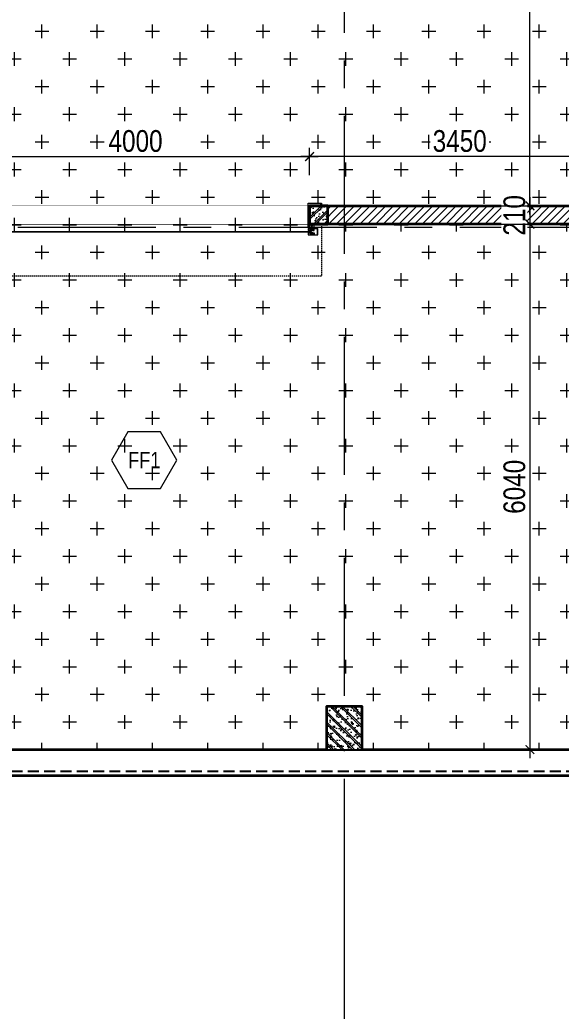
# Model space of a CAD drawing. Header units: millimetres. Extents: x -547695 to 905972, y -1055718 to 167349.
# Drawn here: x -520799 to -514578, y -895293 to -883900 of the extents above; entities that cross this region are included whole.
import ezdxf
from ezdxf.enums import TextEntityAlignment as Align
from ezdxf.xclip import XClip

# ---------------------------------------------------------------- set-up
doc = ezdxf.new("R2010")
doc.units = ezdxf.units.MM
doc.header["$XCLIPFRAME"] = 0
for name, pattern in [('$0$BASE-A0$0$HIDDEN', [0.375, 0.25, -0.125]), ('CENTER', [50.8, 31.75, -6.35, 6.35, -6.35]), ('XR-MBT1$0$HID', [2.3, 1.5, -0.8])]:
    doc.linetypes.add(name, pattern=pattern)
doc.layers.get('DEFPOINTS').update_dxf_attribs({"color": 1, "lineweight": 25})
doc.layers.add('8', color=8, linetype='Continuous')
for name, color, linetype, lineweight in [('A-COLS', 9, 'Continuous', 9), ('A-DIMS', 8, 'Continuous', 9), ('A-DOOR', 142, 'Continuous', 9), ('A-GRID', 250, 'CENTER', 15), ('A-HEVY', 111, 'Continuous', 35), ('A-PATT', 252, 'Continuous', 9), ('A-SYMBOLS', 10, 'Continuous', 13), ('A-WALL', 12, 'Continuous', 13), ('HATCH', 159, 'Continuous', 0)]:
    doc.layers.add(name, color=color, linetype=linetype, lineweight=lineweight)
doc.styles.add('VTK _ Arial_2.5 mm', font='arial.ttf', dxfattribs={"width": 0.8})
doc.styles.add('VTK_Arial', font='arial.ttf', dxfattribs={"width": 0.8})
doc.dimstyles.new('A-2.5-DIM100', dxfattribs={"dimscale": 100, "dimtxt": 2.5, "dimasz": 1, "dimexe": 1, "dimexo": 0, "dimgap": 0.5, "dimtad": 1, "dimdec": 0, "dimzin": 12, "dimdsep": 46, "dimtxsty": 'VTK_Arial', "dimblk": 'ARCHTICK', "dimcen": 0, "dimdle": 1, "dimclrd": 256, "dimclre": 256, "dimclrt": 7, "dimadec": 1, "dimazin": 3, "dimtfac": 1, "dimtdec": 0, "dimtmove": 0, "dimatfit": 2, "dimfxl": 20, "dimtfill": 1, "dimtolj": 1, "dimtzin": 0, "dimlwd": -1, "dimlwe": -1, "dimarcsym": 0})

# ---------------------------------------------------------------- blocks, each defined once
blk = doc.blocks.new('_ARCHTICK')
at = {"color": 0, "linetype": 'ByBlock', "const_width": 0.15}
blk.add_lwpolyline([(-0.5, -0.5), (0.5, 0.5)], dxfattribs=at)
blk = doc.blocks.new('*D361')
at = {"layer": 'A-DIMS', "transparency": 16777216}
for p, q in [((-521469, -885685), (-521469, -885372)), ((-517469, -885685), (-517469, -885372)), ((-521569, -885472), (-517369, -885472))]:
    blk.add_line(p, q, dxfattribs=at)
at = {"layer": 'DEFPOINTS', "color": 0, "transparency": 16777216}
for p in [(-517469, -885472), (-521469, -885685), (-517469, -885685)]:
    blk.add_point(p, dxfattribs=at)
at = {"layer": 'A-DIMS', "transparency": 16777216, "xscale": 100, "yscale": 100, "zscale": 100, "rotation": 180}
blk.add_blockref('_ARCHTICK', (-521469, -885472), dxfattribs=at)
at = {"layer": 'A-DIMS', "transparency": 16777216, "xscale": 100, "yscale": 100, "zscale": 100}
blk.add_blockref('_ARCHTICK', (-517469, -885472), dxfattribs=at)
at = {"layer": 'A-DIMS', "color": 7, "transparency": 16777216, "insert": (-519469, -885294), "char_height": 250, "attachment_point": 5, "style": 'VTK_Arial', "bg_fill": 3, "box_fill_scale": 1.1, "bg_fill_color": 257, "bg_fill_transparency": 0}
blk.add_mtext('\\A1;4000', dxfattribs=at)
blk = doc.blocks.new('*D363')
at = {"layer": 'A-DIMS', "transparency": 16777216}
for p, q in [((-517469, -885685), (-517469, -885372)), ((-514019, -885685), (-514019, -885372)), ((-513919, -885472), (-517569, -885472))]:
    blk.add_line(p, q, dxfattribs=at)
at = {"layer": 'DEFPOINTS', "color": 0, "transparency": 16777216}
for p in [(-517469, -885472), (-517469, -885685), (-514019, -885685)]:
    blk.add_point(p, dxfattribs=at)
at = {"layer": 'A-DIMS', "transparency": 16777216, "xscale": 100, "yscale": 100, "zscale": 100, "rotation": 180}
blk.add_blockref('_ARCHTICK', (-517469, -885472), dxfattribs=at)
at = {"layer": 'A-DIMS', "transparency": 16777216, "xscale": 100, "yscale": 100, "zscale": 100}
blk.add_blockref('_ARCHTICK', (-514019, -885472), dxfattribs=at)
at = {"layer": 'A-DIMS', "color": 7, "transparency": 16777216, "insert": (-515744, -885294), "char_height": 250, "attachment_point": 5, "style": 'VTK_Arial', "bg_fill": 3, "box_fill_scale": 1.1, "bg_fill_color": 257, "bg_fill_transparency": 0}
blk.add_mtext('\\A1;3450', dxfattribs=at)
blk = doc.blocks.new('*D369')
at = {"layer": 'A-DIMS', "transparency": 16777216}
for p, q in [((-514937, -885937), (-514937, -886347)), ((-515364, -886037), (-514837, -886037)), ((-515364, -886247), (-514837, -886247))]:
    blk.add_line(p, q, dxfattribs=at)
at = {"layer": 'DEFPOINTS', "color": 0, "transparency": 16777216}
for p in [(-515364, -886037), (-515364, -886247)]:
    blk.add_point(p, dxfattribs=at)
at = {"layer": 'A-DIMS', "transparency": 16777216, "xscale": 100, "yscale": 100, "zscale": 100}
for p, rotation in [((-514937, -886037), 90), ((-514937, -886247), 270)]:
    blk.add_blockref('_ARCHTICK', p, dxfattribs=dict(at, rotation=rotation))
at = {"layer": 'A-DIMS', "color": 7, "transparency": 16777216, "insert": (-515115, -886147), "char_height": 250, "attachment_point": 5, "rotation": 90, "style": 'VTK_Arial', "bg_fill": 3, "box_fill_scale": 1.1, "bg_fill_color": 257, "bg_fill_transparency": 0}
blk.add_mtext('\\A1;210', dxfattribs=at)
at = {"layer": 'DEFPOINTS', "color": 0, "transparency": 16777216}
blk.add_point((-514937, -886247), dxfattribs=at)
blk = doc.blocks.new('*D370')
at = {"layer": 'A-DIMS', "transparency": 16777216}
for p, q in [((-514937, -886147), (-514937, -892387)), ((-515364, -886247), (-514837, -886247)), ((-515364, -892287), (-514837, -892287))]:
    blk.add_line(p, q, dxfattribs=at)
at = {"layer": 'DEFPOINTS', "color": 0, "transparency": 16777216}
for p in [(-515364, -886247), (-515364, -892287), (-514937, -892287)]:
    blk.add_point(p, dxfattribs=at)
at = {"layer": 'A-DIMS', "transparency": 16777216, "xscale": 100, "yscale": 100, "zscale": 100}
for p, rotation in [((-514937, -886247), 90), ((-514937, -892287), 270)]:
    blk.add_blockref('_ARCHTICK', p, dxfattribs=dict(at, rotation=rotation))
at = {"layer": 'A-DIMS', "color": 7, "transparency": 16777216, "insert": (-515115, -889267), "char_height": 250, "attachment_point": 5, "rotation": 90, "style": 'VTK_Arial', "bg_fill": 3, "box_fill_scale": 1.1, "bg_fill_color": 257, "bg_fill_transparency": 0}
blk.add_mtext('\\A1;6040', dxfattribs=at)
blk = doc.blocks.new('*D371')
at = {"layer": 'A-DIMS', "transparency": 16777216}
for p, q in [((-514937, -886137), (-514937, -877687)), ((-515364, -877787), (-514837, -877787)), ((-515364, -886037), (-514837, -886037))]:
    blk.add_line(p, q, dxfattribs=at)
at = {"layer": 'DEFPOINTS', "color": 0, "transparency": 16777216}
for p in [(-515364, -877787), (-514937, -877787), (-515364, -886037)]:
    blk.add_point(p, dxfattribs=at)
at = {"layer": 'A-DIMS', "transparency": 16777216, "xscale": 100, "yscale": 100, "zscale": 100}
for p, rotation in [((-514937, -877787), 90), ((-514937, -886037), 270)]:
    blk.add_blockref('_ARCHTICK', p, dxfattribs=dict(at, rotation=rotation))
at = {"layer": 'A-DIMS', "color": 7, "transparency": 16777216, "insert": (-515115, -881912), "char_height": 250, "attachment_point": 5, "rotation": 90, "style": 'VTK_Arial', "bg_fill": 3, "box_fill_scale": 1.1, "bg_fill_color": 257, "bg_fill_transparency": 0}
blk.add_mtext('\\A1;8250', dxfattribs=at)
blk = doc.blocks.new('*U119')
blk.add_wipeout([(2.5, 4.33), (-2.5, 4.33), (-5, 0), (-2.5, -4.33), (2.5, -4.33), (5, 0)])
blk.add_lwpolyline([(2.5, 4.33), (-2.5, 4.33), (-5, 0), (-2.5, -4.33), (2.5, -4.33), (5, 0)], close=True)
at = {"color": 7, "style": 'VTK _ Arial_2.5 mm', "width": 0.8, "flags": 8}
blk.add_attdef('SYMBOL', text='', height=2.5, dxfattribs=at).set_placement((0, 0), align=Align.MIDDLE_CENTER)
blk = doc.blocks.new('ERBHRTHB4T')
at = {"color": 0}
blk.add_wipeout([(-200, 100), (200, 100), (200, -400), (-200, -400)], dxfattribs=at).dxf.layer = '8'
at = {"layer": 'A-PATT'}
h = blk.add_hatch(dxfattribs=at)
h.set_pattern_fill('BT-01', color=256, scale=20, style=0, double=1, pattern_type=2)
h.set_pattern_definition([(50, (115612.73, 26820), (143.45204, -12.55043), [15, -165]), (355, (115612.73, 26820), (-27.75027, 150.43843), [12, -132]), (100.4514, (115624.68, 26818.95), (115.70188, 137.88791), [12.74804, -140.22842]), (46.1842, (115612.73, 26860), (213.4482, -33.1038), [22.5, -247.5]), (96.6356, (115630.52, 26857.24), (186.93254, 194.82357), [19.12206, -210.3426]), (351.1842, (115612.73, 26860), (186.9324, 194.8237), [18, -198]), (21, (115632.73, 26850), (119.38141, -80.52378), [15, -165]), (326, (115632.73, 26850), (48.66307, 145.03), [12, -132]), (71.4514, (115642.68, 26843.29), (168.04453, 64.5061), [12.74804, -140.22842]), (37.5, (115612.73, 26820), (2.43197, 66.57877), [0, -130.4, 0, -134, 0, -132.5]), (7.5, (115612.73, 26820), (52.613907, 78.882342), [0, -76.4, 0, -127.4, 0, -50.5]), (327.5, (115568.13, 26820), (106.764487, -4.510974), [0, -50, 0, -156, 0, -207]), (317.5, (115548.13, 26820), (116.637234, 20.021), [0, -65, 0, -103.6, 0, -147]), (45, (115612.73, 26820), (-60.104076, 60.104076), []), (45, (115612.73, 26844.5), (-60.104076, 60.104076), [])])
h.paths.add_polyline_path([(200, 100), (200, -400), (-200, -400), (-200, 100)])
at = {"color": 0}
blk.add_lwpolyline([(-200, 100), (200, 100), (200, -400), (-200, -400)], close=True, dxfattribs=at)
blk = doc.blocks.new('t7i')
blk.add_wipeout([(0, -210), (210, -210), (210, 0), (0, 0)]).dxf.layer = '8'
at = {"layer": 'A-PATT'}
h = blk.add_hatch(dxfattribs=at)
h.set_pattern_fill('BT-01', color=256, scale=20, style=0, double=1, pattern_type=2)
h.set_pattern_definition([(50, (111922.47, 19673.82), (143.45204, -12.55043), [15, -165]), (355, (111922.47, 19673.82), (-27.75027, 150.43843), [12, -132]), (100.4514, (111934.43, 19672.77), (115.70188, 137.8879), [12.74804, -140.22842]), (46.1842, (111922.47, 19713.82), (213.4482, -33.1038), [22.5, -247.5]), (96.6356, (111940.26, 19711.06), (186.93254, 194.82357), [19.12206, -210.3426]), (351.1842, (111922.47, 19713.82), (186.9324, 194.8237), [18, -198]), (21, (111942.47, 19703.82), (119.38141, -80.52378), [15, -165]), (326, (111942.47, 19703.82), (48.66307, 145.03), [12, -132]), (71.4514, (111952.42, 19697.11), (168.04453, 64.5061), [12.74804, -140.22842]), (37.5, (111922.47, 19673.82), (2.43197, 66.57877), [0, -130.4, 0, -134, 0, -132.5]), (7.5, (111922.47, 19673.82), (52.613907, 78.882342), [0, -76.4, 0, -127.4, 0, -50.5]), (327.5, (111877.87, 19673.82), (106.764487, -4.510974), [0, -50, 0, -156, 0, -207]), (317.5, (111857.87, 19673.82), (116.637234, 20.021), [0, -65, 0, -103.6, 0, -147]), (45, (111922.47, 19673.82), (-60.104076, 60.104076), []), (45, (111922.47, 19698.32), (-60.104076, 60.104076), [])])
h.paths.add_polyline_path([(0, -210), (210, -210), (210, 0), (0, 0)])
at = {"layer": 'A-HEVY'}
blk.add_lwpolyline([(0, -210), (210, -210), (210, 0), (0, 0)], close=True, dxfattribs=at)
blk = doc.blocks.new('ERYUJH76Y')
at = {"layer": 'A-GRID', "ltscale": 50}
for points in [[(-16000, 3348), (-16000, 25008)], [(4694, 12928), (-30447, 12928)], [(4694, 6928), (-30447, 6928)]]:
    blk.add_lwpolyline(points, dxfattribs=at)
at = {"layer": '8'}
blk.add_blockref('t7i', (-16400, 13178), dxfattribs=at)
at = {"layer": 'A-COLS', "xscale": -1, "rotation": 180}
blk.add_blockref('ERBHRTHB4T', (-16000, 7028), dxfattribs=at)
blk = doc.blocks.new('*U40')
for p, q in [((-3985, 335), (-4095, 335)), ((-4095, 335), (-4095, 260)), ((-3988, 332), (-4092, 332)), ((-4092, 332), (-4092, 263)), ((-4010, 325), (-4053, 325)), ((-4053, 312), (-4053, 325)), ((-4053, 317), (-4053, 317)), ((-4037, 312), (-4053, 312)), ((-4037, 282), (-4053, 282)), ((-4053, 282), (-4053, 269)), ((-4053, 277), (-4053, 277)), ((-4010, 269), (-4053, 269)), ((-4013, 322), (-4050, 322)), ((-4050, 315), (-4050, 322)), ((-4037, 315), (-4050, 315)), ((-4037, 279), (-4050, 279)), ((-4050, 279), (-4050, 272)), ((-4013, 272), (-4050, 272)), ((-4037, 315), (-4037, 312)), ((-4037, 279), (-4037, 282)), ((-4023, 315), (-4013, 315)), ((-4013, 315), (-4023, 315)), ((-4023, 312), (-4023, 315)), ((-4023, 312), (-3985, 312)), ((-3985, 282), (-4023, 282)), ((-4023, 282), (-4023, 279)), ((-4013, 279), (-4023, 279)), ((-4013, 315), (-4013, 322)), ((-4013, 279), (-4013, 272)), ((-4010, 315), (-4010, 325)), ((-4010, 315), (-3988, 315)), ((-3988, 279), (-4010, 279)), ((-4010, 279), (-4010, 269)), ((-3988, 315), (-3988, 332)), ((-3985, 312), (-3985, 335)), ((-15, 312), (-15, 335)), ((-15, 335), (95, 335)), ((23, 312), (-15, 312)), ((-15, 282), (23, 282)), ((-12, 315), (-12, 332)), ((-12, 332), (92, 332)), ((10, 315), (-12, 315)), ((-12, 279), (10, 279)), ((10, 315), (10, 325)), ((10, 325), (53, 325)), ((10, 279), (10, 269)), ((10, 269), (53, 269)), ((13, 315), (13, 322)), ((13, 322), (50, 322)), ((23, 315), (13, 315)), ((13, 315), (23, 315)), ((13, 279), (23, 279)), ((13, 279), (13, 272)), ((13, 272), (50, 272)), ((23, 312), (23, 315)), ((23, 282), (23, 279)), ((37, 315), (37, 312)), ((37, 315), (50, 315)), ((37, 312), (53, 312)), ((37, 279), (37, 282)), ((37, 282), (53, 282)), ((37, 279), (50, 279)), ((50, 315), (50, 322)), ((50, 279), (50, 272)), ((53, 312), (53, 325)), ((53, 317), (53, 317)), ((53, 282), (53, 269)), ((53, 277), (53, 277)), ((92, 332), (92, 263)), ((95, 335), (95, 260))]:
    blk.add_line(p, q)
for points in [[(-4037, 312, 0.277794), (-4010, 306, -0.278361), (-4023, 312)], [(-4037, 282, -0.277794), (-4010, 289, 0.278361), (-4023, 282)], [(37, 312, -0.277794), (10, 306, 0.278361), (23, 312)], [(37, 282, 0.277794), (10, 289, -0.278361), (23, 282)]]:
    blk.add_lwpolyline(points, format="xyb")
at = {"linetype": 'XR-MBT1$0$HID', "ltscale": 10, "const_width": 20}
blk.add_lwpolyline([(-4025, 298), (25, 298)], dxfattribs=at)
at = {"style": 'VTK_Arial', "width": 0.8}
blk.add_attdef('DFDFD', (-1866, 322), '', height=100, dxfattribs=at)
at = {"color": 250}
blk.add_wipeout([(0, 0), (-4000, 0), (-4000, 210), (0, 210)], dxfattribs=at)
for p, q in [((-4095, 260), (-3985, 260)), ((-4092, 263), (-3988, 263)), ((-3988, 263), (-3988, 279)), ((-3985, 260), (-3985, 282)), ((-15, 260), (-15, 282)), ((95, 260), (-15, 260)), ((-12, 263), (-12, 279)), ((92, 263), (-12, 263)), ((-4000, 210), (-4000, 0)), ((0, 210), (0, 0))]:
    blk.add_line(p, q)
at = {"color": 1}
for p, q in [((-4002, 258), (-4048, 212)), ((-4048, 258), (-4002, 212)), ((2, 258), (48, 212)), ((48, 258), (2, 212))]:
    blk.add_line(p, q, dxfattribs=at)
at = {"linetype": 'XR-MBT1$0$HID', "ltscale": 10}
blk.add_lwpolyline([(50, 210), (135, 210), (135, 810), (-4135, 810), (-4135, 454), (-4135, 454), (-4135, 210), (-4050, 210)], dxfattribs=at)
for points in [[(-4000, 260), (-4000, 250), (-3985, 250), (-3985, -30), (-4135, -30), (-4135, -15), (-4123, -15), (-4123, 0)], [(-4050, 260), (-4000, 260), (-4000, 210), (-4050, 210), (-4050, 260)], [(0, 260), (0, 250), (-15, 250), (-15, -30), (135, -30), (135, -15), (123, -15), (123, 0)], [(50, 260), (0, 260), (0, 210), (50, 210), (50, 260)]]:
    blk.add_lwpolyline(points)
for points in [[(-4048, 258), (-4002, 258), (-4002, 212), (-4048, 212)], [(48, 258), (2, 258), (2, 212), (48, 212)]]:
    blk.add_lwpolyline(points, close=True)
blk = doc.blocks.new('RHRTHRHRT')
at = {"layer": 'A-WALL', "transparency": 33554620}
h = blk.add_hatch(dxfattribs=at)
h.set_pattern_fill('ANSI31', color=253, scale=20)
h.set_pattern_definition([(45, (-24900, -14300), (-44.90128, 44.90128), [])])
h.paths.add_polyline_path([(-12900, -8760), (-12900, -14800), (-13110, -14800), (-13110, -8760)])
h.paths.add_polyline_path([(-1510, -14200), (-1510, -8760), (-1300, -8760), (-1300, -14200)])
h.paths.add_polyline_path([(-1510, -8760), (-24900, -8760), (-24900, -8550), (-1510, -8550)])
at = {"layer": 'A-HEVY'}
for points in [[(-1300, -15100), (-25600, -15100), (-25600, -8075)], [(-25300, -8075), (-25300, -14800), (-1300, -14800)]]:
    blk.add_lwpolyline(points, dxfattribs=at)
at = {"layer": 'A-WALL'}
blk.add_lwpolyline([(-1510, -8760), (-24900, -8760), (-24900, -8550), (-1510, -8550)], close=True, dxfattribs=at)
at = {"layer": 'DEFPOINTS', "linetype": '$0$BASE-A0$0$HIDDEN', "ltscale": 500}
blk.add_lwpolyline([(-25550, -50), (0, -50), (0, -15050), (-25550, -15050)], close=True, dxfattribs=at)
at = {"layer": 'A-DOOR', "xscale": -1, "rotation": 180}
blk.add_blockref('*U40', (-17700, -8550), dxfattribs=at)
at = {"layer": 'A-GRID'}
ref = blk.add_blockref('ERYUJH76Y', (-1300, -21728), dxfattribs=at)
XClip(ref).set_block_clipping_path([(-32069.3798585372, 5005.1306604635), (6367.1031573832, 26504.5361301411)])

msp = doc.modelspace()

# ---------------------------------------------------------------- block references
at = {"layer": 'A-HEVY'}
msp.add_blockref('RHRTHRHRT', (-499769.1, -877487.3), dxfattribs=at)

# ---------------------------------------------------------------- next in the draw order: linework, layer by layer
msp.add_lwpolyline([(-517469.4, -886037.3), (-513999.1, -886037.3), (-513999.1, -886247.3), (-517469.4, -886247.3)], close=True, dxfattribs=at)

# ---------------------------------------------------------------- next in the draw order: block references
msp.add_blockref('RHRTHRHRT', (-499769.1, -896619.6), dxfattribs=at)
at = {"layer": 'A-SYMBOLS', "xscale": 74.91082045184334, "yscale": 74.91082045184334, "zscale": 74.91082045184334}
msp.add_blockref('*U119', (-519369.2, -888960.1), dxfattribs=at).add_auto_attribs({'SYMBOL': 'FF1'})

# ---------------------------------------------------------------- next in the draw order: hatches: boundary and pattern name
at = {"layer": 'HATCH', "transparency": 33554620}
h = msp.add_hatch(dxfattribs=at)
h.set_pattern_fill('CROSS', color=256, scale=50)
h.set_pattern_definition([(0, (-525069.12, -892287.26), (317.5, 317.5), [158.75, -476.25]), (90, (-524989.75, -892366.63), (-317.5, 317.5), [158.75, -476.25])])
h.paths.add_polyline_path([(-517469.4, -886037.3), (-513999.1, -886037.3), (-513999.1, -886247.3), (-517469.4, -886247.3)], flags=16)
h.paths.add_polyline_path([(-525069.1, -891687.3), (-524669.1, -891687.3), (-524669.1, -892287.3), (-517269.1, -892287.3), (-517269.1, -891687.3), (-516869.1, -891687.3), (-516869.1, -892287.3), (-512879.1, -892287.3), (-512879.1, -886247.3), (-512959.1, -886247.3), (-512959.1, -886037.2), (-512959.1, -886037.3), (-501069.1, -886037.3), (-501069.1, -892287.3), (-499769.1, -892287.3), (-499769.1, -886037.3), (-499769.1, -877787.3), (-501069.1, -877787.3), (-501069.1, -878387.3), (-501469.1, -878387.3), (-501469.1, -877787.3), (-525069.1, -877787.3), (-525069.1, -886037.3), (-521404.4, -886037.3), (-521404.4, -886247.3), (-524669.1, -886247.3), (-525069.1, -886247.3), (-525069.1, -886537.3)])

# ---------------------------------------------------------------- next in the draw order: linework, layer by layer
at = {"layer": 'A-HEVY'}
msp.add_lwpolyline([(-509269.1, -877787.3), (-516869.1, -877787.3), (-516869.1, -878287.3), (-517269.1, -878287.3), (-517269.1, -877787.3), (-524669.1, -877787.3), (-524669.1, -878287.3), (-525069.1, -878287.3), (-525069.1, -886037.3), (-521469.4, -886037.3), (-521469.4, -886247.3), (-524669.1, -886247.3), (-525069.1, -886247.3), (-525069.1, -886537.3), (-525069.1, -891787.3), (-524669.1, -891787.3), (-524669.1, -892287.3), (-517269.1, -892287.3), (-517269.1, -891787.3), (-516869.1, -891787.3), (-516869.1, -892287.3), (-512879.1, -892287.3)], dxfattribs=at)

# ---------------------------------------------------------------- next in the draw order: dimensions: what is measured, and where the dimension line sits
at = {"layer": 'A-DIMS'}
dim = msp.add_linear_dim(base=(-517469.4, -885471.8), p1=(-521469.4, -885684.5), p2=(-517469.4, -885684.5), dimstyle='A-2.5-DIM100', override={"dimpost": '\\X', "dimblk": 'ARCHTICK'}, dxfattribs=at)
dim.commit()
dim.dimension.update_dxf_attribs({"geometry": '*D361', "text_midpoint": (-519469.4, -885294.2)})
dim = msp.add_linear_dim(base=(-514936.9, -886247.3), p1=(-515363.6, -886037.3), p2=(-515363.6, -886247.3), angle=90, dimstyle='A-2.5-DIM100', override={"dimpost": '\\X'}, dxfattribs=at)
dim.commit()
dim.dimension.update_dxf_attribs({"geometry": '*D369', "text_midpoint": (-514936.9, -886147.3), "dimtype": 160})

# ---------------------------------------------------------------- next in the draw order: dimensions: what is measured, and where the dimension line sits
dim = msp.add_linear_dim(base=(-517469.4, -885471.8), p1=(-514019.1, -885684.5), p2=(-517469.4, -885684.5), dimstyle='A-2.5-DIM100', override={"dimpost": '\\X', "dimblk": 'ARCHTICK'}, dxfattribs=at)
dim.commit()
dim.dimension.update_dxf_attribs({"geometry": '*D363', "text_midpoint": (-515744.3, -885294.1)})
dim = msp.add_linear_dim(base=(-514936.9, -892287.3), p1=(-515363.6, -886247.3), p2=(-515363.6, -892287.3), angle=90, dimstyle='A-2.5-DIM100', override={"dimpost": '\\X', "dimtmove": 1}, dxfattribs=at)
dim.commit()
dim.dimension.update_dxf_attribs({"geometry": '*D370', "text_midpoint": (-515114.5, -889267.3)})

# ---------------------------------------------------------------- next in the draw order: dimensions: what is measured, and where the dimension line sits
dim = msp.add_linear_dim(base=(-514936.9, -877787.3), p1=(-515363.6, -886037.3), p2=(-515363.6, -877787.3), angle=90, dimstyle='A-2.5-DIM100', override={"dimpost": '\\X', "dimtmove": 1}, dxfattribs=at)
dim.commit()
dim.dimension.update_dxf_attribs({"geometry": '*D371', "text_midpoint": (-515114.5, -881912.3)})

doc.saveas('drawing.dxf')
